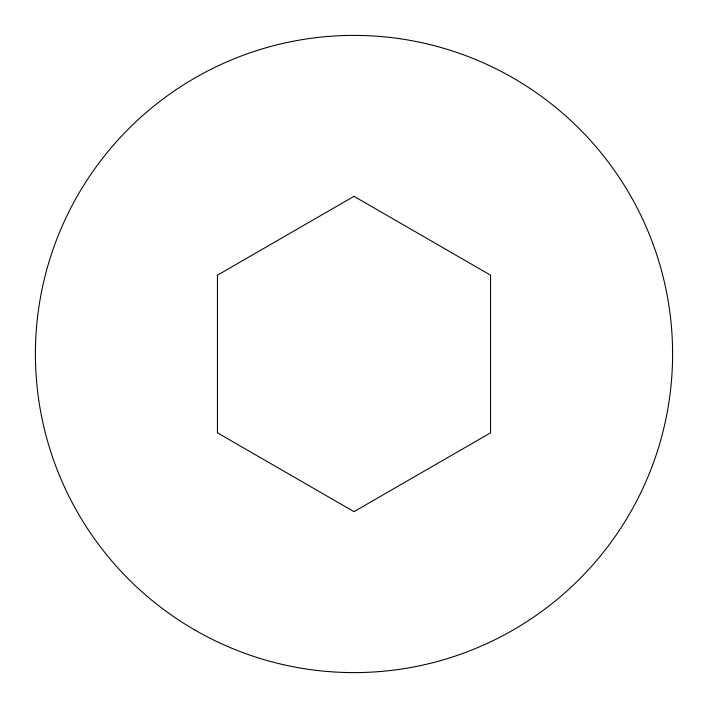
<?xml version="1.0" encoding="UTF-8"?>
<svg xmlns="http://www.w3.org/2000/svg" width="708" height="708" viewBox="0 0 708 708"><rect width="100%" height="100%" fill="white"/><g stroke="black" fill="none" stroke-linecap="round" stroke-linejoin="round"><path stroke-width="1.06" d="M354 196.337L217.453 275.164L217.453 432.836L354 511.663L490.547 432.836L490.547 275.164L354 196.337M194.7 629.916A318.6 318.6 0 0 0 672.6 354A318.6 318.6 0 0 0 194.7 78.084A318.6 318.6 0 0 0 194.7 629.916"/></g></svg>
